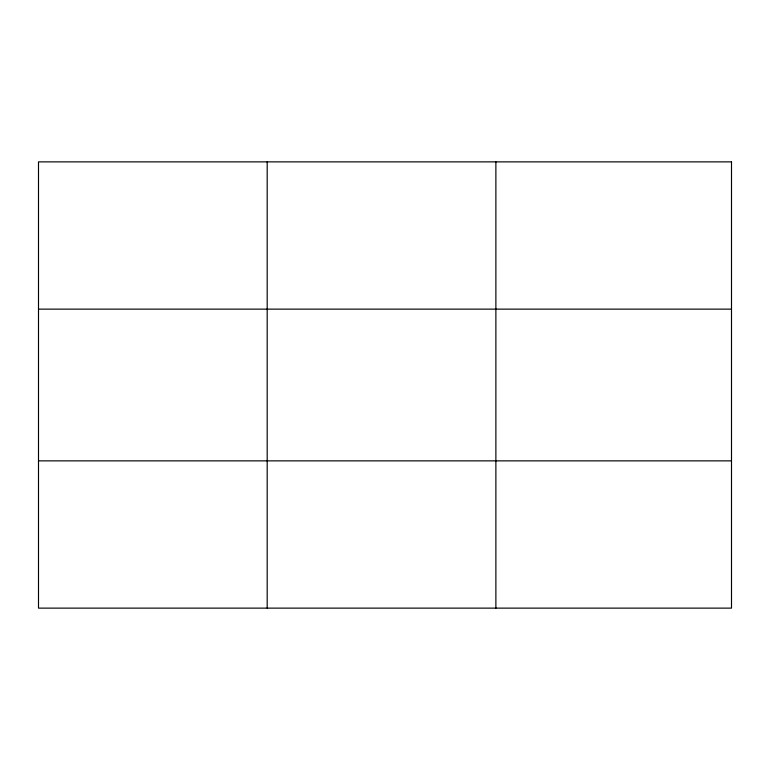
<?xml version="1.0" encoding="UTF-8"?>
<svg xmlns="http://www.w3.org/2000/svg" width="770" height="770" viewBox="0 0 770 770"><rect width="100%" height="100%" fill="white"/><g stroke="black" fill="none" stroke-linecap="round" stroke-linejoin="round"><path stroke-width="1.16" d="M267.19 161.873L267.19 608.127M495.88 161.873L495.88 608.127M38.5 309.136L731.5 309.136M38.5 460.864L731.5 460.864M731.5 161.873L731.5 608.127L38.5 608.127L38.5 161.873L731.5 161.873"/></g></svg>
